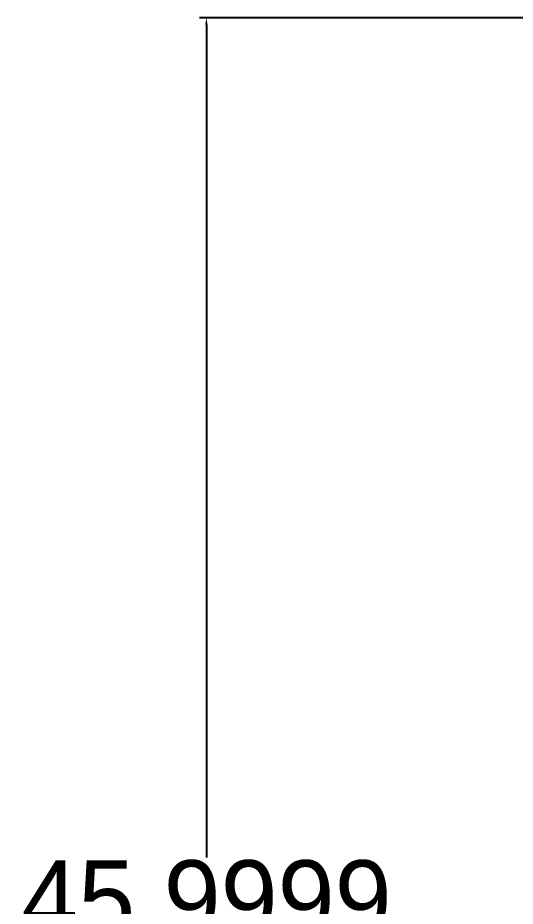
# Model space of a CAD drawing. Extents: x 16 to 143, y 14 to 67.
# Drawn here: x 16.01 to 28.99, y 39.5 to 62.69 of the extents above; entities that cross this region are included whole.
import ezdxf

# ---------------------------------------------------------------- set-up
doc = ezdxf.new("R2010")
doc.units = 0
doc.header["$MEASUREMENT"] = 0
doc.layers.get('0').update_dxf_attribs({"linetype": 'CONTINUOUS'})
doc.layers.get('Defpoints').update_dxf_attribs({"linetype": 'CONTINUOUS'})
doc.dimstyles.get("Standard").update_dxf_attribs({"dimtxt": 0.18, "dimasz": 0.18, "dimexe": 0.18, "dimexo": 0.0625, "dimgap": 0.09, "dimtad": 0, "dimtih": 1, "dimtoh": 1, "dimdec": 4, "dimzin": 0, "dimdsep": 46, "dimtxsty": 'STANDARD', "dimcen": 0.09, "dimadec": 0, "dimazin": 0, "dimtfac": 1, "dimtdec": 4, "dimtofl": 0, "dimtmove": 0, "dimatfit": 3, "dimfxl": 1, "dimtolj": 1, "dimtzin": 0, "dimarcsym": 0})

# ---------------------------------------------------------------- blocks, each defined once
blk = doc.blocks.new('*D9')
at = {"color": 0, "linetype": 'Continuous', "lineweight": -2}
for p, q in [((32.138, 62.687), (20.757, 62.687)), ((20.937, 62.507), (20.937, 40.777)), ((20.937, 16.867), (20.937, 38.597)), ((32.138, 16.687), (20.757, 16.687))]:
    blk.add_line(p, q, dxfattribs=at)
at = {"color": 0, "linetype": 'Continuous'}
for points in [[(20.907, 62.507), (20.967, 62.507), (20.937, 62.687)], [(20.907, 16.867), (20.967, 16.867), (20.937, 16.687)]]:
    blk.add_solid(points, dxfattribs=at)
at = {"layer": 'Defpoints', "color": 0, "linetype": 'Continuous'}
for p in [(32.201, 62.687), (20.937, 16.687), (32.201, 16.687)]:
    blk.add_point(p, dxfattribs=at)
at = {"color": 0, "linetype": 'Continuous', "insert": (20.937, 39.687), "char_height": 2, "attachment_point": 5}
blk.add_mtext('\\A1;45.9999', dxfattribs=at)

msp = doc.modelspace()

# ---------------------------------------------------------------- dimensions: what is measured, and where the dimension line sits
at = {"linetype": 'Continuous'}
dim = msp.add_linear_dim(base=(20.93714, 16.68729), p1=(32.2006, 62.6872), p2=(32.2006, 16.68729), angle=90, dimstyle='Standard', override={"dimtxt": 2}, dxfattribs=at)
dim.commit()
dim.dimension.update_dxf_attribs({"geometry": '*D9', "text_midpoint": (20.93714, 39.68725), "dimtype": 160})

doc.saveas('drawing.dxf')
